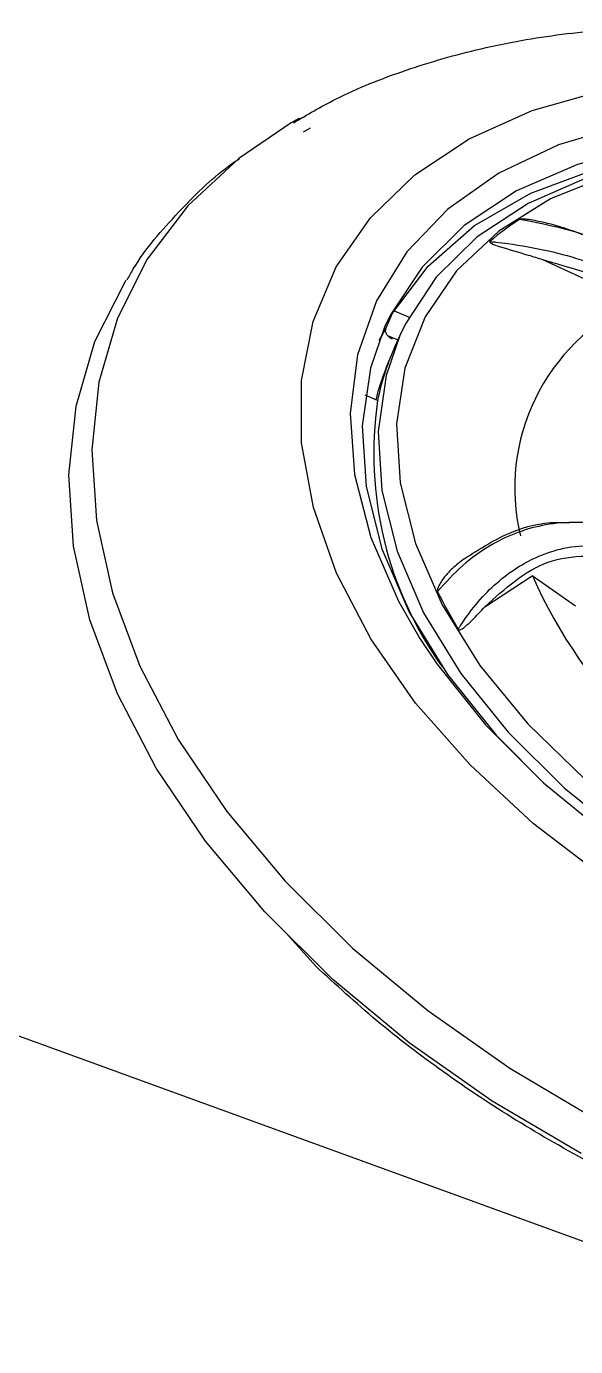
# Model space of a CAD drawing. Header units: inches. Extents: x 2 to 86, y -22 to 129.
# Drawn here: x 53.519 to 54.142, y 38.927 to 40.427 of the extents above; entities that cross this region are included whole.
import ezdxf

# ---------------------------------------------------------------- set-up
doc = ezdxf.new("R2010")
doc.units = ezdxf.units.IN
doc.header["$MEASUREMENT"] = 0
doc.layers.add('BDIM_CYAN', color=4, linetype='Continuous')

# ---------------------------------------------------------------- blocks, each defined once
blk = doc.blocks.new('2020 RHYTHM')
at = {"layer": 'BDIM_CYAN'}
for p, q in [((51.455, 39.337), (51.4463, 39.3319)), ((51.4529, 39.335), (51.4579, 39.3376)), ((51.4603, 39.3219), (51.4682, 39.3263)), ((51.7316, 39.1766), (51.8361, 39.1282)), ((51.554, 39.099), (51.5613, 39.1155)), ((51.563, 39.1184), (51.58, 39.1112)), ((51.5555, 39.0904), (51.5674, 39.0854)), ((51.563, 39.0755), (51.5695, 39.09)), ((51.5541, 39.0537), (51.5593, 39.0665)), ((51.5442, 39.0164), (51.53, 39.0224)), ((51.666, 38.782), (51.7199, 38.817)), ((51.769, 38.7828), (51.7199, 38.817)), ((51.5679, 38.7885), (51.5922, 38.7461)), ((51.4741, 38.3735), (51.4408, 38.4107))]:
    blk.add_line(p, q, dxfattribs=at)
at = {"layer": 'BDIM_CYAN', "color": 3}
blk.add_line((49.1528, 39.0163), (54.7001, 36.9972), dxfattribs=at)
at = {"layer": 'BDIM_CYAN', "flags": 128}
for points in [[(51.8011, 38.4745), (51.7209, 38.5357), (51.6492, 38.6022), (51.5874, 38.6726), (51.5366, 38.7457), (51.4977, 38.8203), (51.4713, 38.8949), (51.4579, 38.9683), (51.4578, 39.0392), (51.471, 39.1062), (51.4972, 39.1682), (51.536, 39.2241), (51.5866, 39.2729), (51.6483, 39.3137), (51.7198, 39.3458), (51.7999, 39.3686)], [(51.8266, 39.3296), (51.7498, 39.3068), (51.6818, 39.2748), (51.6239, 39.234), (51.5773, 39.1853), (51.5429, 39.1297), (51.5213, 39.0682), (51.513, 39.002), (51.5181, 38.9324), (51.5365, 38.8608), (51.5679, 38.7885), (51.5679, 38.7885)], [(51.4463, 39.3319), (51.3866, 39.2914), (51.3289, 39.2377), (51.2828, 39.1769), (51.249, 39.1098), (51.2279, 39.0372), (51.2199, 38.9603), (51.2251, 38.8802), (51.2433, 38.7978), (51.2744, 38.7145), (51.3178, 38.6313), (51.3731, 38.5494), (51.4394, 38.47), (51.5157, 38.3942), (51.6011, 38.3231), (51.6942, 38.2576), (51.7939, 38.1987)], [(52.8129, 38.852), (52.7693, 38.923), (52.7141, 38.9918), (52.6483, 39.057), (52.5734, 39.1172), (52.4907, 39.1712), (52.4021, 39.218), (52.3093, 39.2565), (52.2141, 39.2861), (52.1187, 39.306), (52.0248, 39.3159), (51.9344, 39.3156), (51.8493, 39.3051), (51.7713, 39.2846), (51.702, 39.2545), (51.6427, 39.2154), (51.5947, 39.1681), (51.5589, 39.1137), (51.5522, 39.0996)], [(51.5613, 39.1155), (51.6015, 39.1692), (51.6542, 39.2151), (51.7183, 39.2521), (51.7925, 39.2796), (51.8751, 39.2968), (51.9645, 39.3035), (52.0586, 39.2994), (52.1534, 39.2852)], [(51.9409, 39.2999), (51.8582, 39.2896), (51.7824, 39.2697), (51.715, 39.2404), (51.6574, 39.2025), (51.6107, 39.1565), (51.576, 39.1036), (51.5695, 39.0901)], [(51.835, 39.2807), (51.8093, 39.2733), (51.7406, 39.2456), (51.6817, 39.2088), (51.6339, 39.1637), (51.5982, 39.1115), (51.5753, 39.0531), (51.5657, 38.9897), (51.5697, 38.9229), (51.5871, 38.8539), (51.6176, 38.7843)], [(51.7752, 38.1605), (51.6743, 38.2201), (51.5799, 38.2865), (51.4935, 38.3585), (51.4161, 38.4353), (51.349, 38.5157), (51.293, 38.5986), (51.249, 38.6829), (51.2175, 38.7673), (51.1991, 38.8508), (51.1938, 38.932), (51.202, 39.0099), (51.2233, 39.0833), (51.2575, 39.1514), (51.2589, 39.1535)], [(51.5522, 39.0996), (51.5362, 39.0531), (51.5268, 38.9877), (51.5311, 38.9188), (51.549, 38.8477), (51.58, 38.7759), (51.6236, 38.7049), (51.6788, 38.6361), (51.7364, 38.5783)], [(51.546, 39.0845), (51.5485, 39.0893), (51.554, 39.099)], [(51.5695, 39.0901), (51.5538, 39.0447), (51.5448, 38.9811), (51.5489, 38.9141), (51.5663, 38.845), (51.5965, 38.7752), (51.6388, 38.7062), (51.6925, 38.6393), (51.7564, 38.576), (51.8293, 38.5175), (51.9097, 38.4649), (51.9958, 38.4195), (52.0861, 38.382), (52.1785, 38.3533), (52.2713, 38.3339), (52.3626, 38.3243), (52.4505, 38.3246), (52.5332, 38.3348), (52.609, 38.3548), (52.6764, 38.384), (52.734, 38.422), (52.7807, 38.4679), (52.8154, 38.5208), (52.8219, 38.5344)], [(51.6176, 38.7843), (51.6605, 38.7154), (51.7149, 38.6489), (51.7797, 38.5861), (51.8534, 38.5284), (51.9346, 38.4769), (52.0214, 38.4328), (52.112, 38.3971), (52.2045, 38.3704), (52.297, 38.3534), (52.3874, 38.3464), (52.4738, 38.3495), (52.5543, 38.3628), (52.6274, 38.3858), (52.6913, 38.4182), (52.7448, 38.4592), (52.7867, 38.508), (52.8161, 38.5635), (52.8323, 38.6245), (52.8352, 38.6898), (52.8244, 38.7579), (52.8004, 38.8274), (52.7882, 38.8533)], [(51.5922, 38.7461), (51.6116, 38.717), (51.6668, 38.6477), (51.7325, 38.5818), (51.8073, 38.5208), (51.8898, 38.4657), (51.9784, 38.4176), (52.0714, 38.3776), (52.1669, 38.3463), (52.2631, 38.3244), (52.3581, 38.3122), (52.4501, 38.3101), (52.5373, 38.3181), (52.618, 38.336), (52.6421, 38.3438)]]:
    blk.add_lwpolyline(points, dxfattribs=at)
at = {"layer": 'BDIM_CYAN'}
for centre, radius, start, end in [((51.8945, 38.9326), 0.3459, 123.1649, 130.1135), ((51.9314, 38.9173), 0.2315, 114.3025, 193.6942), ((51.8252, 38.9594), 0.2867, 156.1164, 168.5334), ((51.8188, 38.947), 0.2854, 158.0474, 165.7634), ((51.9569, 38.956), 0.417, 171.6749, 215.5963), ((52.2689, 39.0636), 0.6018, 204.1922, 245.2153), ((52.1062, 39.0418), 0.5502, 206.135, 211.2337)]:
    blk.add_arc(centre, radius, start, end, dxfattribs=at)
for points, knots in [([(51.4487, 39.332), (51.4643, 39.3412), (51.504, 39.3646), (51.5755, 39.3928), (51.6617, 39.4178), (51.7536, 39.4341), (51.85, 39.4418), (51.9487, 39.4408), (52.0463, 39.4316), (52.1386, 39.4157), (52.2173, 39.3966), (52.2781, 39.3783), (52.3208, 39.3638), (52.3508, 39.3526), (52.3719, 39.3444), (52.3868, 39.3384), (52.3972, 39.334), (52.4046, 39.3309), (52.4098, 39.3286), (52.4155, 39.3262), (52.4195, 39.3244), (52.4223, 39.3231)], [0, 0, 0, 0, 0.06191, 0.156842, 0.250113, 0.345909, 0.443522, 0.540165, 0.635517, 0.725691, 0.80583, 0.862631, 0.902841, 0.93129, 0.951412, 0.965642, 0.975705, 0.98282, 0.987852, 0.99141, 1, 1, 1, 1]), ([(51.26, 39.1535), (51.2622, 39.1576), (51.2777, 39.1857), (51.3164, 39.2292), (51.3574, 39.2709), (51.3833, 39.2886), (51.3876, 39.2915)], [0, 0, 0, 0, 0.0762629, 0.5147058, 0.9205223, 1, 1, 1, 1]), ([(51.7772, 39.2046), (51.7734, 39.2061), (51.7614, 39.2108), (51.744, 39.2161), (51.7272, 39.2201), (51.7168, 39.2219), (51.7108, 39.2226), (51.7076, 39.2226), (51.7059, 39.2224), (51.7054, 39.2222), (51.7053, 39.2221)], [0, 0, 0, 0, 0.162069, 0.501962, 0.719847, 0.851551, 0.927518, 0.969688, 0.992402, 1, 1, 1, 1]), ([(52.0064, 39.0432), (51.9949, 39.0578), (51.9733, 39.0852), (51.9331, 39.1228), (51.8921, 39.1528), (51.8476, 39.178), (51.8038, 39.197), (51.7556, 39.2125), (51.7224, 39.2189), (51.7053, 39.2221)], [0, 0, 0, 0, 0.154271, 0.288952, 0.454424, 0.575072, 0.714225, 0.852753, 1, 1, 1, 1]), ([(51.6716, 39.1971), (51.6716, 39.197), (51.6715, 39.1969), (51.6714, 39.1967), (51.6715, 39.1964), (51.6717, 39.1961), (51.6725, 39.1954), (51.676, 39.1936), (51.6905, 39.1888), (51.7099, 39.1833), (51.7262, 39.1783), (51.7316, 39.1766)], [0, 0, 0, 0, 0.005501, 0.011055, 0.016084, 0.02158, 0.030977, 0.060324, 0.195274, 0.730604, 1, 1, 1, 1]), ([(51.6716, 39.1971), (51.6725, 39.197), (51.6748, 39.1968), (51.6815, 39.1961), (51.7029, 39.1935), (51.7516, 39.1848), (51.8293, 39.1593), (51.9145, 39.1099), (51.9605, 39.0604), (51.9813, 39.038)], [0, 0, 0, 0, 0.007325, 0.019566, 0.05865, 0.192116, 0.441769, 0.746986, 1, 1, 1, 1]), ([(51.7316, 39.1766), (51.7767, 39.1635), (51.8676, 39.137), (51.9364, 39.069), (51.9711, 39.0346)], [0, 0, 0, 0, 0.495173, 1, 1, 1, 1]), ([(51.5612, 39.0861), (51.56, 39.0867), (51.5577, 39.0879), (51.555, 39.0907), (51.5535, 39.0939), (51.5532, 39.0968), (51.5538, 39.0983), (51.554, 39.099)], [0, 0, 0, 0, 0.2160173, 0.4320521, 0.6475831, 0.8621082, 1, 1, 1, 1]), ([(51.8288, 38.8683), (51.8179, 38.8712), (51.797, 38.8768), (51.7639, 38.8787), (51.7318, 38.8754), (51.7001, 38.8661), (51.6697, 38.8511), (51.6396, 38.8295), (51.6215, 38.8096), (51.6123, 38.7995)], [0, 0, 0, 0, 0.136039, 0.261937, 0.40799, 0.540278, 0.678402, 0.83502, 1, 1, 1, 1]), ([(51.6427, 38.8365), (51.6601, 38.8477), (51.6922, 38.8684), (51.7343, 38.8788), (51.7567, 38.8777), (51.7616, 38.8774)], [0, 0, 0, 0, 0.484081, 0.887869, 1, 1, 1, 1]), ([(51.6358, 38.7565), (51.6361, 38.757), (51.637, 38.7584), (51.6396, 38.7625), (51.6481, 38.7751), (51.6692, 38.8016), (51.7101, 38.8351), (51.7682, 38.8556), (51.8107, 38.8496), (51.83, 38.8469)], [0, 0, 0, 0, 0.007324, 0.019565, 0.058649, 0.192116, 0.441769, 0.746986, 1, 1, 1, 1]), ([(51.6427, 38.8365), (51.6402, 38.8347), (51.6333, 38.8297), (51.6248, 38.8215), (51.6179, 38.813), (51.6143, 38.8073), (51.6127, 38.8037), (51.6121, 38.8014), (51.612, 38.8002), (51.6122, 38.7996), (51.6123, 38.7995)], [0, 0, 0, 0, 0.191814, 0.519611, 0.729753, 0.856784, 0.930061, 0.970742, 0.992656, 1, 1, 1, 1]), ([(51.666, 38.782), (51.6888, 38.8026), (51.7348, 38.8443), (51.7953, 38.8399), (51.8259, 38.8377)], [0, 0, 0, 0, 0.4948681, 1, 1, 1, 1]), ([(51.6358, 38.7565), (51.6358, 38.7564), (51.6359, 38.7563), (51.6362, 38.756), (51.6365, 38.7559), (51.637, 38.7558), (51.6378, 38.7558), (51.6404, 38.7568), (51.648, 38.763), (51.6565, 38.7721), (51.6636, 38.7795), (51.666, 38.782)], [0, 0, 0, 0, 0.005486, 0.011027, 0.016042, 0.021524, 0.030897, 0.060168, 0.194769, 0.728714, 1, 1, 1, 1]), ([(52.3649, 37.9837), (52.3563, 37.9837), (52.2907, 37.984), (52.1886, 38.0037), (52.066, 38.0346), (51.9401, 38.0765), (51.7859, 38.145), (51.6443, 38.2327), (51.5422, 38.3108), (51.4968, 38.3526), (51.4741, 38.3735)], [0, 0, 0, 0, 0.028011, 0.214459, 0.311674, 0.408909, 0.60723, 0.805551, 0.902765, 1, 1, 1, 1])]:
    blk.add_open_spline(points, degree=3, knots=knots, dxfattribs=at)
at = {"layer": 'BDIM_CYAN', "color": 3}
blk.add_open_spline([(51.4679, 37.252), (51.3893, 37.2329), (51.3054, 37.2367), (51.2285, 37.2637), (51.2285, 37.2637), (49.1217, 38.0051), (49.1217, 38.0051), (48.9667, 38.0597), (48.7942, 38.0559), (48.6423, 37.9947), (48.6423, 37.9947), (46.9288, 37.3038), (46.9288, 37.3038), (46.8351, 37.266), (46.7286, 37.2637), (46.6329, 37.2974), (46.6329, 37.2974), (44.5311, 38.0286), (44.5311, 38.0286), (44.3761, 38.0831), (44.2036, 38.0794), (44.0518, 38.0182), (44.0518, 38.0182), (42.3391, 37.3095), (42.3391, 37.3095), (42.2453, 37.2717), (42.1388, 37.2694), (42.0432, 37.303), (42.0432, 37.303), (39.9364, 38.0444), (39.9364, 38.0444), (39.7814, 38.099), (39.6089, 38.0952), (39.4571, 38.034), (39.4571, 38.034), (37.7435, 37.3431), (37.7435, 37.3431), (37.6498, 37.3053), (37.5433, 37.303), (37.4476, 37.3367), (37.4476, 37.3367), (35.3458, 38.0679), (35.3458, 38.0679), (35.1908, 38.1225), (35.0183, 38.1187), (34.8665, 38.0575), (34.8665, 38.0575), (33.1468, 37.3519), (33.1468, 37.3519), (33.0564, 37.3155), (32.9542, 37.312), (32.8612, 37.342)], degree=3, knots=[0.1332776, 0.1332776, 0.1332776, 0.1332776, 0.1449275, 0.1449275, 0.1449275, 0.1594203, 0.1594203, 0.1594203, 0.173913, 0.173913, 0.173913, 0.1884058, 0.1884058, 0.1884058, 0.2028986, 0.2028986, 0.2028986, 0.2173913, 0.2173913, 0.2173913, 0.2318841, 0.2318841, 0.2318841, 0.2463768, 0.2463768, 0.2463768, 0.2608696, 0.2608696, 0.2608696, 0.2753623, 0.2753623, 0.2753623, 0.2898551, 0.2898551, 0.2898551, 0.3043478, 0.3043478, 0.3043478, 0.3188406, 0.3188406, 0.3188406, 0.3333333, 0.3333333, 0.3333333, 0.3478261, 0.3478261, 0.3478261, 0.3623188, 0.3623188, 0.3623188, 0.376291, 0.376291, 0.376291, 0.376291], dxfattribs=at)

msp = doc.modelspace()

# ---------------------------------------------------------------- block references
msp.add_blockref('2020 RHYTHM', (2.3733, 0.9854))

doc.saveas('drawing.dxf')
